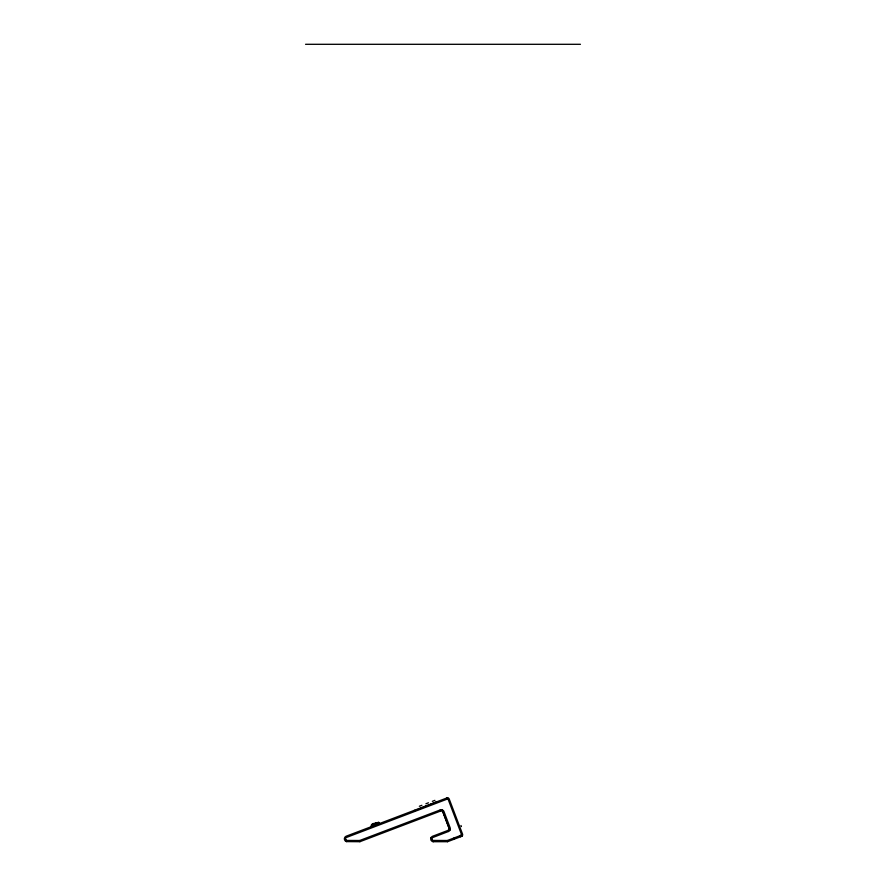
<?xml version="1.0" encoding="UTF-8"?>
<svg xmlns="http://www.w3.org/2000/svg" width="886" height="886" viewBox="0 0 886 886"><rect width="100%" height="100%" fill="white"/><g stroke="black" fill="none" stroke-linecap="round" stroke-linejoin="round"><path stroke-width="1.33" d="M372.663 825.375L373.095 824.301A2.071 2.071 0 0 0 375.177 823.626L375.332 823.559M372.353 825.342L372.574 824.501A2.071 2.071 0 0 0 373.349 824.534L373.493 824.146A2.071 2.071 0 0 0 375.598 823.349M372.574 825.719L372.762 824.423M373.216 824.877L373.305 824.7M374.955 824.357L375.232 823.493M371.932 824.744L371.666 826.062M372.164 825.276L372.375 824.578A2.071 2.071 0 0 0 373.438 824.534M372.895 824.855L372.928 824.711M373.194 824.877L373.438 824.168A2.071 2.071 0 0 0 375.287 823.747A2.071 2.071 0 0 1 374.933 823.603M373.161 824.501L373.061 825.375M373.77 824.157L373.881 824.002A2.071 2.071 0 0 0 375.232 823.847M373.881 824.235L373.759 825.542M372.674 824.811L372.928 824.368A2.071 2.071 0 0 0 375.099 823.537L375.011 824.489M373.77 824.268L373.992 823.958A2.071 2.071 0 0 0 375.232 823.858L375.265 823.958M374.712 823.681L374.501 824.39L374.678 823.703A2.071 2.071 0 0 1 373.814 824.39A2.071 2.071 0 0 0 374.7 823.692L375.143 823.869A2.071 2.071 0 0 1 373.659 824.08L373.826 824.024M372.319 824.6L372.22 826.317M436.333 801.963L416.287 810.114M461.418 834.501L461.052 835.31L447.352 840.504L433.044 840.449A1.595 1.595 0 0 1 432.501 837.635L448.737 831.367A3.001 3.001 0 0 0 450.232 828.045L443.886 811.31A3.001 3.001 0 0 0 440.552 809.815L359.694 840.504L346.78 840.449A1.639 1.639 0 0 1 346.204 837.547L447.297 799.072L448.094 799.438M419.344 806.26L421.88 805.308M425.933 803.757L428.47 802.794M432.346 801.332L434.871 800.368M446.909 797.954L346.049 836.262A2.835 2.835 0 0 0 346.481 841.611L359.904 841.7L440.597 811.044A1.805 1.805 0 0 1 442.934 812.097L449.003 828.089A1.805 1.805 0 0 1 447.962 830.415L432.324 836.362A2.791 2.791 0 0 0 433.354 841.7L447.574 841.7L461.517 836.406A1.772 1.772 0 0 0 462.547 834.114L449.202 798.984A1.772 1.772 0 0 0 446.909 797.954L447.297 799.072M305.559 44.3L580.441 44.3M432.733 841.611L433.354 841.7M414.36 810.313L415.058 810.59M377.868 822.596L378.831 823.493M376.428 823.515L376.052 823.526A2.071 2.071 0 0 0 377.093 822.784L377.469 822.751M375.232 823.825A2.071 2.071 0 0 1 374.424 823.803A2.071 2.071 0 0 0 376.594 822.972L376.971 822.939M376.428 823.039L377.458 823.548M376.007 823.194A2.071 2.071 0 0 1 375.73 823.504A2.071 2.071 0 0 0 376.185 823.127L376.738 823.537M375.553 823.57A2.071 2.071 0 0 0 375.819 823.271L376.185 823.349M378.521 822.241C383.106 824.002 369.528 821.344 371.323 826.66M377.104 822.773L378.444 823.958M376.76 822.906L377.768 823.581M375.409 823.537L375.265 823.471A2.071 2.071 0 0 0 377.436 822.651M377.026 823.039L377.657 823.471M376.439 823.26L376.993 823.581M430.973 837.613L431.991 839.551M379.219 823.504L378.056 822.418L379.274 823.637M460.953 825.486L461.418 826.583M461.052 835.31L461.517 836.406M447.962 830.415L448.416 831.522M345.673 839.529L346.481 841.611M447.585 797.832L462.104 836.041M442.103 809.859L449.866 830.304M440.22 809.926L440.597 811.044M460.355 835.576L460.565 836.761M453.942 838.001L454.164 839.197M447.352 840.504L447.574 841.7M359.694 840.504L359.904 841.7M376.572 822.983A2.071 2.071 0 0 1 375.985 823.537M374.18 823.891A2.071 2.071 0 0 1 372.031 824.711M377.957 822.452A2.071 2.071 0 0 1 375.797 823.271"/></g></svg>
